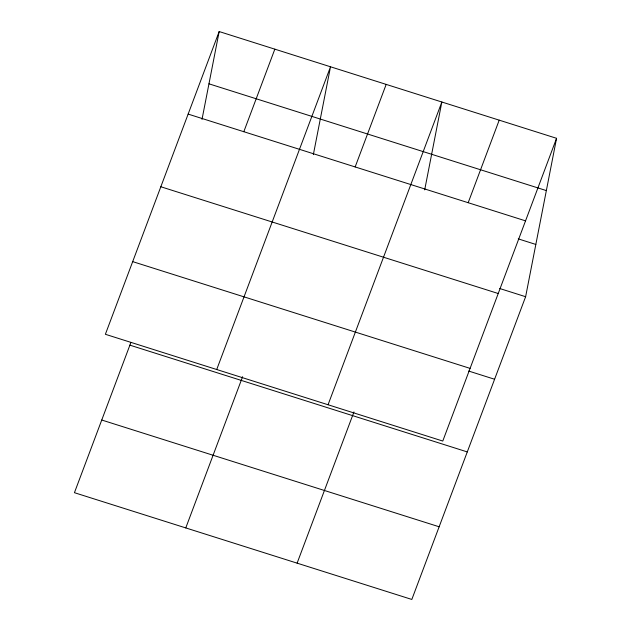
<?xml version="1.0" encoding="UTF-8"?>
<svg xmlns="http://www.w3.org/2000/svg" width="631" height="631" viewBox="0 0 631 631"><rect width="100%" height="100%" fill="white"/><g stroke="black" fill="none" stroke-linecap="round" stroke-linejoin="round"><path stroke-width="0.95" d="M202.007 119.409L219.17 31.55L556.566 138.307L525.623 296.712L411.83 599.45L74.434 492.693L130.925 342.404M313.347 154.634L330.51 66.783L216.717 369.521M424.687 189.868L441.85 102.009L328.057 404.755M219.17 31.55L105.377 334.288L442.773 441.053L556.566 138.307M243.811 131.713L274.84 49.163M185.774 527.918L242.612 376.715M355.158 166.939L386.18 84.396M297.114 563.152L353.952 411.94M468.178 202.709L499.208 120.158M208.956 83.82L546.351 190.586M188.141 114.093L525.536 220.858M518.256 238.873L535.829 244.442M499.72 288.517L525.623 296.712M160.834 186.76L498.23 293.518M132.691 261.628L470.087 368.386M468.691 371.06L494.594 379.255M129.891 345.157L467.279 451.922M101.749 420.025L439.144 526.782"/></g></svg>
